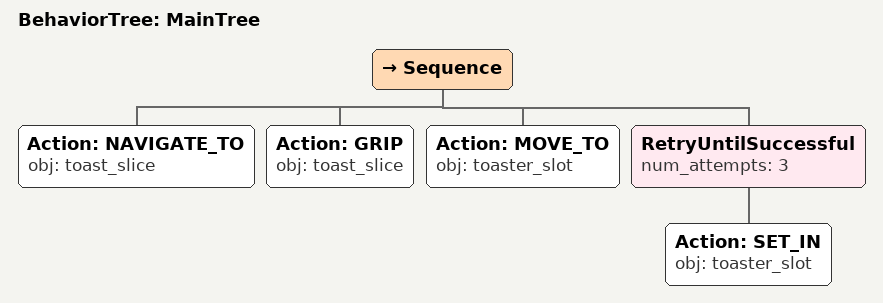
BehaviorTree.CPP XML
<root main_tree_to_execute="MainTree">
  <BehaviorTree ID="MainTree">
    <Sequence>
      <!-- Navigate to toast_slice -->
      <Action ID="NAVIGATE_TO" obj="toast_slice" />
      <!-- Grip toast_slice -->
      <Action ID="GRIP" obj="toast_slice" />
      <!-- Move to toaster_slot -->
      <Action ID="MOVE_TO" obj="toaster_slot" />
      <!-- Retry PLACE_INSIDE toaster_slot up to 3 attempts -->
      <RetryUntilSuccessful num_attempts="3">
        <!-- Place inside toaster_slot -->
        <Action ID="SET_IN" obj="toaster_slot" />
      </RetryUntilSuccessful>
    </Sequence>
  </BehaviorTree>
</root>
